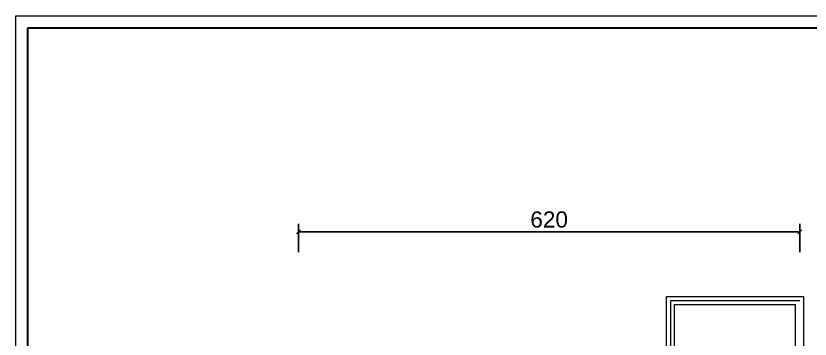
# Model space of a CAD drawing. Header units: millimetres. Extents: x -10 to 1564, y -8 to 383.
# Drawn here: x -10.43 to 9.22, y 28.26 to 36.26 of the extents above; entities that cross this region are included whole.
import ezdxf
from ezdxf.enums import TextEntityAlignment as Align

# ---------------------------------------------------------------- set-up
doc = ezdxf.new("R2010")
doc.units = ezdxf.units.MM
doc.header["$MEASUREMENT"] = 0
doc.layers.get('0').update_dxf_attribs({"lineweight": 5})
doc.layers.add('AS', color=1, linetype='Continuous', lineweight=5, plot=False)
for name, color, linetype, lineweight in [('KOP', 7, 'Continuous', 20), ('KOP GARIS', 1, 'Continuous', 30), ('LAN', 7, 'Continuous', 9), ('U', 6, 'Continuous', 20)]:
    doc.layers.add(name, color=color, linetype=linetype, lineweight=lineweight)
doc.styles.add('BOLD', font='arial.ttf')
doc.styles.get("Standard").update_dxf_attribs({"font": 'arial.ttf'})
doc.dimstyles.new('SK-50', dxfattribs={"dimscale": 0, "dimtxt": 0.4, "dimasz": 0.1, "dimexe": 0.2, "dimexo": 0, "dimgap": 0.1, "dimtad": 1, "dimdec": 0, "dimlfac": 50, "dimzin": 0, "dimdsep": 46, "dimtxsty": 'Standard', "dimblk": 'OBLIQUE', "dimcen": 0.09, "dimclrd": 256, "dimclre": 256, "dimclrt": 256, "dimadec": 0, "dimazin": 0, "dimtfac": 1, "dimtdec": 0, "dimtofl": 0, "dimtmove": 0, "dimatfit": 3, "dimldrblk": 'OBLIQUE', "dimfxl": 0, "dimtolj": 1, "dimtzin": 0, "dimarcsym": 0})

# ---------------------------------------------------------------- blocks, each defined once
blk = doc.blocks.new('_Oblique')
at = {"color": 0, "linetype": 'ByBlock', "lineweight": -2}
blk.add_line((-0.5, -0.5), (0.5, 0.5), dxfattribs=at)
blk = doc.blocks.new('*D247')
at = {"layer": 'Defpoints', "color": 0}
for p in [(8.965, 30.913), (-3.435, 30.413), (8.965, 30.413)]:
    blk.add_point(p, dxfattribs=at)
at = {"layer": 'U', "lineweight": -2}
for p, q in [((-3.435, 30.413), (-3.435, 31.113)), ((8.965, 30.413), (8.965, 31.113)), ((-3.435, 30.913), (8.965, 30.913))]:
    blk.add_line(p, q, dxfattribs=at)
at = {"layer": 'U', "lineweight": -2, "xscale": 0.1, "yscale": 0.1, "zscale": 0.1, "rotation": 180}
blk.add_blockref('_Oblique', (-3.435, 30.913), dxfattribs=at)
at = {"layer": 'U', "lineweight": -2, "xscale": 0.1, "yscale": 0.1, "zscale": 0.1}
blk.add_blockref('_Oblique', (8.965, 30.913), dxfattribs=at)
at = {"layer": 'U', "insert": (2.765, 31.218), "char_height": 0.4, "attachment_point": 5}
blk.add_mtext('\\A1;620', dxfattribs=at)
blk = doc.blocks.new('KOP A3 DED')
blk.add_lwpolyline([(-21, 29.697), (21, 29.697), (21, 0), (-21, 0), (-21, 29.697)])
at = {"layer": 'KOP GARIS'}
blk.add_lwpolyline([(-20.8, 29.497), (20.8, 29.497), (20.8, 0.2), (-20.8, 0.2)], close=True, dxfattribs=at)
at = {"layer": 'KOP', "style": 'BOLD'}
for tag, p in [('JUDUL1', (15.945, 4.092)), ('JUDUL2', (15.945, 3.747)), ('JUDUL3', (15.945, 3.427)), ('NO', (17.215, 1.101)), ('REFF', (17.207, 0.727)), ('FILE', (17.189, 0.336))]:
    blk.add_attdef(tag, p, '', height=0.12, dxfattribs=at)
for tag, p in [('SCALE1', (18.171, 1.948)), ('NAME', (16.363, 1.738)), ('SCALE2', (18.169, 1.733)), ('DATE', (19.9, 1.757)), ('SCALE3', (18.17, 1.521))]:
    blk.add_attdef(tag, text='', height=0.12, dxfattribs=at).set_placement(p, align=Align.MIDDLE_CENTER)

msp = doc.modelspace()

# ---------------------------------------------------------------- linework, layer by layer
at = {"layer": 'AS'}
for q in [(5.765, 21.014), (8.965, 29.214)]:
    msp.add_line((5.765, 29.214), q, dxfattribs=at)
at = {"layer": 'LAN'}
for p, q in [((5.665, 27.114), (5.665, 29.314)), ((5.665, 29.314), (9.065, 29.314)), ((9.065, 26.914), (9.065, 29.314)), ((5.865, 27.114), (5.865, 29.114)), ((5.865, 29.114), (8.865, 29.114)), ((8.865, 26.914), (8.865, 29.114))]:
    msp.add_line(p, q, dxfattribs=at)

# ---------------------------------------------------------------- block references
at = {"xscale": 1.5, "yscale": 1.5, "zscale": 1.5}
msp.add_blockref('KOP A3 DED', (21.07, -8.284), dxfattribs=at)

# ---------------------------------------------------------------- dimensions: what is measured, and where the dimension line sits
at = {"layer": 'U'}
dim = msp.add_linear_dim(base=(8.965, 30.913), p1=(-3.435, 30.413), p2=(8.965, 30.413), dimstyle='SK-50', override={"dimscale": 1}, dxfattribs=at)
dim.commit()
dim.dimension.update_dxf_attribs({"geometry": '*D247', "text_midpoint": (2.765, 30.913), "dimtype": 160})

doc.saveas('drawing.dxf')
